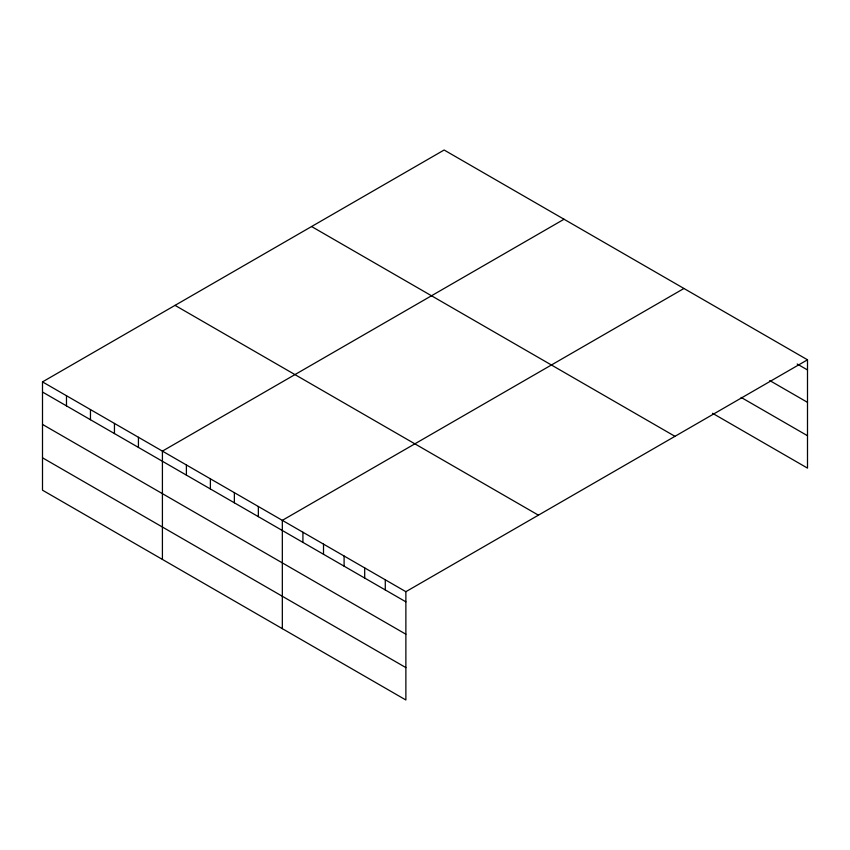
<?xml version="1.0" encoding="UTF-8"?>
<svg xmlns="http://www.w3.org/2000/svg" width="850" height="850" viewBox="0 0 850 850"><rect width="100%" height="100%" fill="white"/><g stroke="black" fill="none" stroke-linecap="round" stroke-linejoin="round"><path stroke-width="1.27" d="M42.5 381.884L405.875 591.685L405.875 699.986L42.5 490.195L42.5 381.884L444.125 150.014L807.5 359.805L807.5 468.116L712.555 413.291M564.039 219.247L162.414 451.116L162.414 559.428M683.952 288.479L282.328 520.349L282.328 628.66M405.875 591.685L807.5 359.805M797.204 364.013L807.5 369.952M769.749 380.556L807.5 402.348M741.147 397.418L807.5 435.721M311.589 226.536L674.964 436.326M175.036 305.362L538.411 515.164M42.5 392.031L405.875 601.832M42.5 424.426L405.875 634.217M42.5 457.799L405.875 667.601M385.284 579.796L385.284 589.942M364.692 567.906L364.692 578.053M344.101 556.017L344.101 566.164M323.51 544.128L323.51 554.274M302.919 532.238L302.919 542.385M258.347 506.504L258.347 516.651M234.366 492.66L234.366 502.807M210.386 478.816L210.386 488.962M186.394 464.961L186.394 475.118M138.433 437.272L138.433 447.419M114.453 423.428L114.453 433.574M90.461 409.583L90.461 419.73M66.481 395.728L66.481 405.886"/></g></svg>
